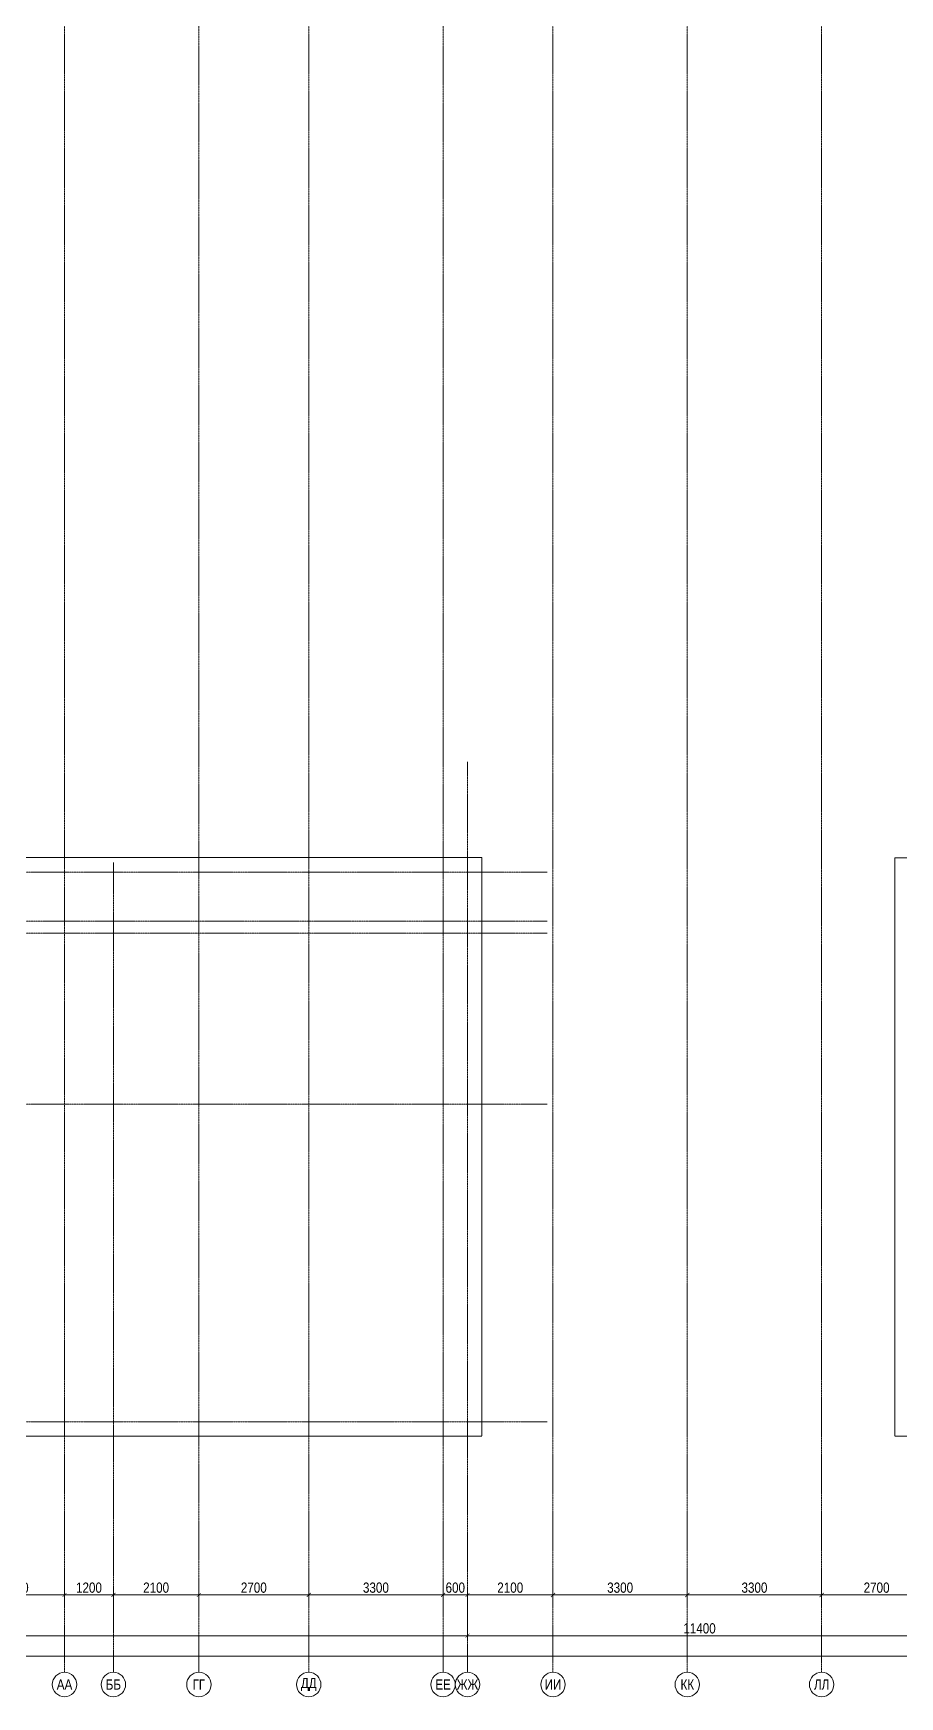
# Model space of a CAD drawing. Header units: millimetres. Extents: x -65509 to 912790, y 446 to 713294.
# Drawn here: x 181755 to 203042, y 551006 to 591868 of the extents above; entities that cross this region are included whole.
import ezdxf
from ezdxf.enums import TextEntityAlignment as Align

# ---------------------------------------------------------------- set-up
doc = ezdxf.new("R2010")
doc.units = ezdxf.units.MM
doc.linetypes.add('CENTER2', pattern=[28.575, 19.05, -3.175, 3.175, -3.175])
doc.linetypes.add('DASHED', pattern=[19.05, 12.7, -6.35])
doc.layers.get('Defpoints').update_dxf_attribs({"color": 250})
doc.layers.add('АР_Делит', color=250, linetype='Continuous', lineweight=0, plot=False)
doc.layers.add('РД_Оси_100', color=250, linetype='Continuous', lineweight=0)
doc.layers.add('РД_Оси_размер', color=250, linetype='Continuous', lineweight=0)
doc.styles.add('style1', font='ARIALN.TTF')
doc.styles.add('ккк', font='isocpeur.ttf', dxfattribs={"width": 0.85, "oblique": 15})
doc.dimstyles.new('Dim100_ареал', dxfattribs={"dimscale": 100, "dimtxt": 2.5, "dimasz": 1, "dimexe": 1, "dimexo": 1, "dimgap": 0.5, "dimtad": 1, "dimzin": 12, "dimdsep": 46, "dimtxsty": 'style1', "dimblk": 'ARCHTICK', "dimcen": 1, "dimdle": 1, "dimclrd": 256, "dimclre": 256, "dimaunit": 1, "dimadec": 0, "dimazin": 3, "dimtfac": 1, "dimtmove": 1, "dimatfit": 3, "dimldrblk": 'OPEN30', "dimfxl": 4, "dimfxlon": 1, "dimtolj": 1, "dimtzin": 0, "dimlwd": 9, "dimlwe": 9, "dimarcsym": 0})

# ---------------------------------------------------------------- blocks, each defined once
blk = doc.blocks.new('A-iden')
at = {"linetype": 'Continuous', "lineweight": 5}
blk.add_circle((0, -4), 3, dxfattribs=at)
at = {"color": 0, "linetype": 'Continuous', "lineweight": 20, "style": 'ккк', "width": 0.85}
blk.add_attdef('ID', text='', height=8, dxfattribs=at).set_placement((0.31, -3.85), align=Align.MIDDLE_CENTER)
blk = doc.blocks.new('_ArchTick')
at = {"color": 0, "linetype": 'ByBlock', "const_width": 0.15}
blk.add_lwpolyline([(-0.5, -0.5), (0.5, 0.5)], dxfattribs=at)
blk = doc.blocks.new('*D313')
at = {"layer": 'Defpoints', "color": 0, "transparency": 16777216}
for p in [(70800, -3255), (73200, -3255), (73200, -4255)]:
    blk.add_point(p, dxfattribs=at)
at = {"layer": 'РД_Оси_размер', "color": 0, "lineweight": 5, "transparency": 16777216}
for p, q in [((70800, -4055), (70800, -4355)), ((73200, -4055), (73200, -4355)), ((70700, -4255), (73300, -4255))]:
    blk.add_line(p, q, dxfattribs=at)
at = {"layer": 'РД_Оси_размер', "color": 0, "lineweight": 5, "transparency": 16777216, "xscale": 100, "yscale": 100, "zscale": 100, "rotation": 180}
blk.add_blockref('_ArchTick', (70800, -4255), dxfattribs=at)
at = {"layer": 'РД_Оси_размер', "color": 0, "lineweight": 5, "transparency": 16777216, "xscale": 100, "yscale": 100, "zscale": 100}
blk.add_blockref('_ArchTick', (73200, -4255), dxfattribs=at)
at = {"layer": 'РД_Оси_размер', "color": 0, "transparency": 16777216, "insert": (72000, -4077), "char_height": 250, "attachment_point": 5, "style": 'style1'}
blk.add_mtext('\\A1;2400', dxfattribs=at)
blk = doc.blocks.new('_Open30')
at = {"color": 0, "linetype": 'ByBlock', "lineweight": -2}
for p, q in [((-1, 0.27), (0, 0)), ((0, 0), (-1, -0.27)), ((0, 0), (-1, 0))]:
    blk.add_line(p, q, dxfattribs=at)
blk = doc.blocks.new('*D314')
at = {"layer": 'Defpoints', "color": 0, "transparency": 16777216}
for p in [(73200, -3255), (74400, -3255), (74400, -4255)]:
    blk.add_point(p, dxfattribs=at)
at = {"layer": 'РД_Оси_размер', "color": 0, "lineweight": 5, "transparency": 16777216}
for p, q in [((73200, -4055), (73200, -4355)), ((74400, -4055), (74400, -4355)), ((73100, -4255), (74500, -4255))]:
    blk.add_line(p, q, dxfattribs=at)
at = {"layer": 'РД_Оси_размер', "color": 0, "lineweight": 5, "transparency": 16777216, "xscale": 100, "yscale": 100, "zscale": 100, "rotation": 180}
blk.add_blockref('_ArchTick', (73200, -4255), dxfattribs=at)
at = {"layer": 'РД_Оси_размер', "color": 0, "lineweight": 5, "transparency": 16777216, "xscale": 100, "yscale": 100, "zscale": 100}
blk.add_blockref('_ArchTick', (74400, -4255), dxfattribs=at)
at = {"layer": 'РД_Оси_размер', "color": 0, "transparency": 16777216, "insert": (73800, -4077), "char_height": 250, "attachment_point": 5, "style": 'style1'}
blk.add_mtext('\\A1;1200', dxfattribs=at)
blk = doc.blocks.new('*D315')
at = {"layer": 'Defpoints', "color": 0, "transparency": 16777216}
for p in [(74400, -3255), (76500, -3255), (76500, -4255)]:
    blk.add_point(p, dxfattribs=at)
at = {"layer": 'РД_Оси_размер', "color": 0, "lineweight": 5, "transparency": 16777216}
for p, q in [((74400, -4055), (74400, -4355)), ((76500, -4055), (76500, -4355)), ((74300, -4255), (76600, -4255))]:
    blk.add_line(p, q, dxfattribs=at)
at = {"layer": 'РД_Оси_размер', "color": 0, "lineweight": 5, "transparency": 16777216, "xscale": 100, "yscale": 100, "zscale": 100, "rotation": 180}
blk.add_blockref('_ArchTick', (74400, -4255), dxfattribs=at)
at = {"layer": 'РД_Оси_размер', "color": 0, "lineweight": 5, "transparency": 16777216, "xscale": 100, "yscale": 100, "zscale": 100}
blk.add_blockref('_ArchTick', (76500, -4255), dxfattribs=at)
at = {"layer": 'РД_Оси_размер', "color": 0, "transparency": 16777216, "insert": (75450, -4077), "char_height": 250, "attachment_point": 5, "style": 'style1'}
blk.add_mtext('\\A1;2100', dxfattribs=at)
blk = doc.blocks.new('*D316')
at = {"layer": 'Defpoints', "color": 0, "transparency": 16777216}
for p in [(76500, -3255), (79200, -3255), (79200, -4255)]:
    blk.add_point(p, dxfattribs=at)
at = {"layer": 'РД_Оси_размер', "color": 0, "lineweight": 5, "transparency": 16777216}
for p, q in [((76500, -4055), (76500, -4355)), ((79200, -4055), (79200, -4355)), ((76400, -4255), (79300, -4255))]:
    blk.add_line(p, q, dxfattribs=at)
at = {"layer": 'РД_Оси_размер', "color": 0, "lineweight": 5, "transparency": 16777216, "xscale": 100, "yscale": 100, "zscale": 100, "rotation": 180}
blk.add_blockref('_ArchTick', (76500, -4255), dxfattribs=at)
at = {"layer": 'РД_Оси_размер', "color": 0, "lineweight": 5, "transparency": 16777216, "xscale": 100, "yscale": 100, "zscale": 100}
blk.add_blockref('_ArchTick', (79200, -4255), dxfattribs=at)
at = {"layer": 'РД_Оси_размер', "color": 0, "transparency": 16777216, "insert": (77850, -4077), "char_height": 250, "attachment_point": 5, "style": 'style1'}
blk.add_mtext('\\A1;2700', dxfattribs=at)
blk = doc.blocks.new('*D317')
at = {"layer": 'Defpoints', "color": 0, "transparency": 16777216}
for p in [(79200, -3255), (82500, -3255), (82500, -4255)]:
    blk.add_point(p, dxfattribs=at)
at = {"layer": 'РД_Оси_размер', "color": 0, "lineweight": 5, "transparency": 16777216}
for p, q in [((79200, -4055), (79200, -4355)), ((82500, -4055), (82500, -4355)), ((79100, -4255), (82600, -4255))]:
    blk.add_line(p, q, dxfattribs=at)
at = {"layer": 'РД_Оси_размер', "color": 0, "lineweight": 5, "transparency": 16777216, "xscale": 100, "yscale": 100, "zscale": 100, "rotation": 180}
blk.add_blockref('_ArchTick', (79200, -4255), dxfattribs=at)
at = {"layer": 'РД_Оси_размер', "color": 0, "lineweight": 5, "transparency": 16777216, "xscale": 100, "yscale": 100, "zscale": 100}
blk.add_blockref('_ArchTick', (82500, -4255), dxfattribs=at)
at = {"layer": 'РД_Оси_размер', "color": 0, "transparency": 16777216, "insert": (80850, -4077), "char_height": 250, "attachment_point": 5, "style": 'style1'}
blk.add_mtext('\\A1;3300', dxfattribs=at)
blk = doc.blocks.new('*D318')
at = {"layer": 'Defpoints', "color": 0, "transparency": 16777216}
for p in [(82500, -3255), (83100, -3255), (83100, -4255)]:
    blk.add_point(p, dxfattribs=at)
at = {"layer": 'РД_Оси_размер', "color": 0, "lineweight": 5, "transparency": 16777216}
for p, q in [((82500, -4055), (82500, -4355)), ((83100, -4055), (83100, -4355)), ((82400, -4255), (83200, -4255))]:
    blk.add_line(p, q, dxfattribs=at)
at = {"layer": 'РД_Оси_размер', "color": 0, "lineweight": 5, "transparency": 16777216, "xscale": 100, "yscale": 100, "zscale": 100, "rotation": 180}
blk.add_blockref('_ArchTick', (82500, -4255), dxfattribs=at)
at = {"layer": 'РД_Оси_размер', "color": 0, "lineweight": 5, "transparency": 16777216, "xscale": 100, "yscale": 100, "zscale": 100}
blk.add_blockref('_ArchTick', (83100, -4255), dxfattribs=at)
at = {"layer": 'РД_Оси_размер', "color": 0, "transparency": 16777216, "insert": (82800, -4077), "char_height": 250, "attachment_point": 5, "style": 'style1'}
blk.add_mtext('\\A1;600', dxfattribs=at)
blk = doc.blocks.new('*D319')
at = {"layer": 'Defpoints', "color": 0, "transparency": 16777216}
for p in [(83100, -3255), (85200, -3255), (85200, -4255)]:
    blk.add_point(p, dxfattribs=at)
at = {"layer": 'РД_Оси_размер', "color": 0, "lineweight": 5, "transparency": 16777216}
for p, q in [((83100, -4055), (83100, -4355)), ((85200, -4055), (85200, -4355)), ((83000, -4255), (85300, -4255))]:
    blk.add_line(p, q, dxfattribs=at)
at = {"layer": 'РД_Оси_размер', "color": 0, "lineweight": 5, "transparency": 16777216, "xscale": 100, "yscale": 100, "zscale": 100, "rotation": 180}
blk.add_blockref('_ArchTick', (83100, -4255), dxfattribs=at)
at = {"layer": 'РД_Оси_размер', "color": 0, "lineweight": 5, "transparency": 16777216, "xscale": 100, "yscale": 100, "zscale": 100}
blk.add_blockref('_ArchTick', (85200, -4255), dxfattribs=at)
at = {"layer": 'РД_Оси_размер', "color": 0, "transparency": 16777216, "insert": (84150, -4077), "char_height": 250, "attachment_point": 5, "style": 'style1'}
blk.add_mtext('\\A1;2100', dxfattribs=at)
blk = doc.blocks.new('*D320')
at = {"layer": 'Defpoints', "color": 0, "transparency": 16777216}
for p in [(85200, -3255), (88500, -3255), (88500, -4255)]:
    blk.add_point(p, dxfattribs=at)
at = {"layer": 'РД_Оси_размер', "color": 0, "lineweight": 5, "transparency": 16777216}
for p, q in [((85200, -4055), (85200, -4355)), ((88500, -4055), (88500, -4355)), ((85100, -4255), (88600, -4255))]:
    blk.add_line(p, q, dxfattribs=at)
at = {"layer": 'РД_Оси_размер', "color": 0, "lineweight": 5, "transparency": 16777216, "xscale": 100, "yscale": 100, "zscale": 100, "rotation": 180}
blk.add_blockref('_ArchTick', (85200, -4255), dxfattribs=at)
at = {"layer": 'РД_Оси_размер', "color": 0, "lineweight": 5, "transparency": 16777216, "xscale": 100, "yscale": 100, "zscale": 100}
blk.add_blockref('_ArchTick', (88500, -4255), dxfattribs=at)
at = {"layer": 'РД_Оси_размер', "color": 0, "transparency": 16777216, "insert": (86850, -4077), "char_height": 250, "attachment_point": 5, "style": 'style1'}
blk.add_mtext('\\A1;3300', dxfattribs=at)
blk = doc.blocks.new('*D321')
at = {"layer": 'Defpoints', "color": 0, "transparency": 16777216}
for p in [(88500, -3255), (91800, -3255), (91800, -4255)]:
    blk.add_point(p, dxfattribs=at)
at = {"layer": 'РД_Оси_размер', "color": 0, "lineweight": 5, "transparency": 16777216}
for p, q in [((88500, -4055), (88500, -4355)), ((91800, -4055), (91800, -4355)), ((88400, -4255), (91900, -4255))]:
    blk.add_line(p, q, dxfattribs=at)
at = {"layer": 'РД_Оси_размер', "color": 0, "lineweight": 5, "transparency": 16777216, "xscale": 100, "yscale": 100, "zscale": 100, "rotation": 180}
blk.add_blockref('_ArchTick', (88500, -4255), dxfattribs=at)
at = {"layer": 'РД_Оси_размер', "color": 0, "lineweight": 5, "transparency": 16777216, "xscale": 100, "yscale": 100, "zscale": 100}
blk.add_blockref('_ArchTick', (91800, -4255), dxfattribs=at)
at = {"layer": 'РД_Оси_размер', "color": 0, "transparency": 16777216, "insert": (90150, -4077), "char_height": 250, "attachment_point": 5, "style": 'style1'}
blk.add_mtext('\\A1;3300', dxfattribs=at)
blk = doc.blocks.new('*D322')
at = {"layer": 'Defpoints', "color": 0, "transparency": 16777216}
for p in [(91800, -3255), (94500, -3255), (94500, -4255)]:
    blk.add_point(p, dxfattribs=at)
at = {"layer": 'РД_Оси_размер', "color": 0, "lineweight": 5, "transparency": 16777216}
for p, q in [((91800, -4055), (91800, -4355)), ((94500, -4055), (94500, -4355)), ((91700, -4255), (94600, -4255))]:
    blk.add_line(p, q, dxfattribs=at)
at = {"layer": 'РД_Оси_размер', "color": 0, "lineweight": 5, "transparency": 16777216, "xscale": 100, "yscale": 100, "zscale": 100, "rotation": 180}
blk.add_blockref('_ArchTick', (91800, -4255), dxfattribs=at)
at = {"layer": 'РД_Оси_размер', "color": 0, "lineweight": 5, "transparency": 16777216, "xscale": 100, "yscale": 100, "zscale": 100}
blk.add_blockref('_ArchTick', (94500, -4255), dxfattribs=at)
at = {"layer": 'РД_Оси_размер', "color": 0, "transparency": 16777216, "insert": (93150, -4077), "char_height": 250, "attachment_point": 5, "style": 'style1'}
blk.add_mtext('\\A1;2700', dxfattribs=at)
blk = doc.blocks.new('*D204')
at = {"layer": 'Defpoints', "color": 0, "transparency": 16777216}
for p in [(0, -3255), (114600, -3255), (114600, -5755)]:
    blk.add_point(p, dxfattribs=at)
at = {"layer": 'РД_Оси_размер', "color": 0, "lineweight": 5, "transparency": 16777216}
for p, q in [((0, -5555), (0, -5855)), ((114600, -5555), (114600, -5855)), ((-100, -5755), (114700, -5755))]:
    blk.add_line(p, q, dxfattribs=at)
at = {"layer": 'РД_Оси_размер', "color": 0, "lineweight": 5, "transparency": 16777216, "xscale": 100, "yscale": 100, "zscale": 100, "rotation": 180}
blk.add_blockref('_ArchTick', (0, -5755), dxfattribs=at)
at = {"layer": 'РД_Оси_размер', "color": 0, "lineweight": 5, "transparency": 16777216, "xscale": 100, "yscale": 100, "zscale": 100}
blk.add_blockref('_ArchTick', (114600, -5755), dxfattribs=at)
at = {"layer": 'РД_Оси_размер', "color": 0, "transparency": 16777216, "insert": (57300, -5577), "char_height": 250, "attachment_point": 5, "style": 'style1'}
blk.add_mtext('\\A1;114600', dxfattribs=at)
blk = doc.blocks.new('*D220')
at = {"layer": 'Defpoints', "color": 0, "transparency": 16777216}
for p in [(45600, -3255), (83100, -3255), (83100, -5255)]:
    blk.add_point(p, dxfattribs=at)
at = {"layer": 'РД_Оси_размер', "color": 0, "lineweight": 5, "transparency": 16777216}
for p, q in [((45500, -5255), (83200, -5255)), ((45600, -5055), (45600, -5355)), ((83100, -5055), (83100, -5355))]:
    blk.add_line(p, q, dxfattribs=at)
at = {"layer": 'РД_Оси_размер', "color": 0, "lineweight": 5, "transparency": 16777216, "xscale": 100, "yscale": 100, "zscale": 100, "rotation": 180}
blk.add_blockref('_ArchTick', (45600, -5255), dxfattribs=at)
at = {"layer": 'РД_Оси_размер', "color": 0, "lineweight": 5, "transparency": 16777216, "xscale": 100, "yscale": 100, "zscale": 100}
blk.add_blockref('_ArchTick', (83100, -5255), dxfattribs=at)
at = {"layer": 'РД_Оси_размер', "color": 0, "transparency": 16777216, "insert": (64350, -5077), "char_height": 250, "attachment_point": 5, "style": 'style1'}
blk.add_mtext('\\A1;37500', dxfattribs=at)
blk = doc.blocks.new('*D221')
at = {"layer": 'Defpoints', "color": 0, "transparency": 16777216}
for p in [(83100, -3255), (94500, -3255), (94500, -5255)]:
    blk.add_point(p, dxfattribs=at)
at = {"layer": 'РД_Оси_размер', "color": 0, "lineweight": 5, "transparency": 16777216}
for p, q in [((83000, -5255), (94600, -5255)), ((83100, -5055), (83100, -5355)), ((94500, -5055), (94500, -5355))]:
    blk.add_line(p, q, dxfattribs=at)
at = {"layer": 'РД_Оси_размер', "color": 0, "lineweight": 5, "transparency": 16777216, "xscale": 100, "yscale": 100, "zscale": 100, "rotation": 180}
blk.add_blockref('_ArchTick', (83100, -5255), dxfattribs=at)
at = {"layer": 'РД_Оси_размер', "color": 0, "lineweight": 5, "transparency": 16777216, "xscale": 100, "yscale": 100, "zscale": 100}
blk.add_blockref('_ArchTick', (94500, -5255), dxfattribs=at)
at = {"layer": 'РД_Оси_размер', "color": 0, "transparency": 16777216, "insert": (88800, -5077), "char_height": 250, "attachment_point": 5, "style": 'style1'}
blk.add_mtext('\\A1;11400', dxfattribs=at)
blk = doc.blocks.new('СОШ_2200_АР_ОСИ_М100_28.05.24')
at = {"layer": 'АР_Делит', "color": 5, "linetype": 'DASHED'}
blk.add_lwpolyline([(114955, 135155), (114955, -355), (93595.036, -355), (93595.036, 13855), (94145, 13855), (94145, 68320), (66055, 68320), (66055, 13857.73), (83455, 13857.73), (83455, -355), (45245, -355), (45245, 13145), (44695, 13145), (44695, 26755), (45245, 26755), (45245, 68320), (20455, 68320), (20455, 26755), (27955, 26755), (27955, 13145), (-355, 13145), (-355, 100855)], dxfattribs=at)
at = {"layer": 'РД_Оси_100', "linetype": 'CENTER2'}
for p, q in [((73200, -6155), (73200, 139938.679)), ((79200, -6155), (79200, 139938.679)), ((85200, -6155), (85200, 139938.679)), ((88500, -6155), (88500, 139938.679)), ((91800, -6155), (91800, 139938.679)), ((33000, 13500), (85055, 13500)), ((33000, 7800), (85055, 7800)), ((33000, 0), (85055, 0))]:
    blk.add_line(p, q, dxfattribs=at)
for points in [[(76500, 139938.679), (76500, -6155)], [(82500, 139938.679), (82500, -6155)], [(83100, 16208.195), (83100, -6155)], [(74400, 13738.107), (74400, -6155)], [(85055, 12300), (33500, 12300), (33000, 12450)], [(85055, 12000), (33500, 12000), (33000, 11850)]]:
    blk.add_lwpolyline(points, dxfattribs=at)
at = {"layer": 'РД_Оси_100', "color": 0}
ref = blk.add_blockref('A-iden', (73200, -6054.999), dxfattribs=dict(at, xscale=100, yscale=100, zscale=100))
ref.add_attrib('ID', 'АА', dxfattribs={"layer": '0', "linetype": 'Continuous', "height": 250, "style": 'style1'}).set_placement((73200, -6454.999), align=Align.MIDDLE)
ref = blk.add_blockref('A-iden', (74400.734, -6054.999), dxfattribs=dict(at, xscale=100, yscale=100, zscale=100))
ref.add_attrib('ID', 'ББ', dxfattribs={"layer": '0', "linetype": 'Continuous', "height": 250, "style": 'style1'}).set_placement((74400.734, -6454.999), align=Align.MIDDLE)
ref = blk.add_blockref('A-iden', (76500.734, -6054.999), dxfattribs=dict(at, xscale=100, yscale=100, zscale=100))
ref.add_attrib('ID', 'ГГ', dxfattribs={"layer": '0', "linetype": 'Continuous', "height": 250, "style": 'style1'}).set_placement((76500.734, -6454.999), align=Align.MIDDLE)
ref = blk.add_blockref('A-iden', (79200, -6054.999), dxfattribs=dict(at, xscale=100, yscale=100, zscale=100))
ref.add_attrib('ID', 'ДД', dxfattribs={"layer": '0', "linetype": 'Continuous', "height": 250, "style": 'style1'}).set_placement((79200, -6454.999), align=Align.MIDDLE)
ref = blk.add_blockref('A-iden', (82499.266, -6054.999), dxfattribs=dict(at, xscale=100, yscale=100, zscale=100))
ref.add_attrib('ID', 'ЕЕ', dxfattribs={"layer": '0', "linetype": 'Continuous', "height": 250, "style": 'style1'}).set_placement((82499.266, -6454.999), align=Align.MIDDLE)
ref = blk.add_blockref('A-iden', (83100.734, -6054.999), dxfattribs=dict(at, xscale=100, yscale=100, zscale=100))
ref.add_attrib('ID', 'ЖЖ', dxfattribs={"layer": '0', "linetype": 'Continuous', "height": 250, "style": 'style1'}).set_placement((83100.734, -6454.999), align=Align.MIDDLE)
ref = blk.add_blockref('A-iden', (85200.734, -6054.999), dxfattribs=dict(at, xscale=100, yscale=100, zscale=100))
ref.add_attrib('ID', 'ИИ', dxfattribs={"layer": '0', "linetype": 'Continuous', "height": 250, "style": 'style1'}).set_placement((85200.734, -6454.999), align=Align.MIDDLE)
ref = blk.add_blockref('A-iden', (88500, -6054.999), dxfattribs=dict(at, xscale=100, yscale=100, zscale=100))
ref.add_attrib('ID', 'КК', dxfattribs={"layer": '0', "linetype": 'Continuous', "height": 250, "style": 'style1'}).set_placement((88500, -6454.999), align=Align.MIDDLE)
ref = blk.add_blockref('A-iden', (91800, -6054.999), dxfattribs=dict(at, xscale=100, yscale=100, zscale=100))
ref.add_attrib('ID', 'ЛЛ', dxfattribs={"layer": '0', "linetype": 'Continuous', "height": 250, "style": 'style1'}).set_placement((91800, -6454.999), align=Align.MIDDLE)
at = {"layer": 'РД_Оси_размер'}
for base, p1, p2, picture, middle in [((114600, -5755), (0, -3255), (114600, -3255), '*D204', (57300, -5577.357)), ((83100, -5255), (45600, -3255), (83100, -3255), '*D220', (64350, -5077.357)), ((73200, -4255), (70800, -3255), (73200, -3255), '*D313', (72000, -4077.357)), ((74400, -4255), (73200, -3255), (74400, -3255), '*D314', (73800, -4077.357)), ((76500, -4255), (74400, -3255), (76500, -3255), '*D315', (75450, -4077.357)), ((79200, -4255), (76500, -3255), (79200, -3255), '*D316', (77850, -4077.357)), ((82500, -4255), (79200, -3255), (82500, -3255), '*D317', (80850, -4077.357)), ((83100, -4255), (82500, -3255), (83100, -3255), '*D318', (82800, -4077.357)), ((85200, -4255), (83100, -3255), (85200, -3255), '*D319', (84150, -4077.357)), ((94500, -5255), (83100, -3255), (94500, -3255), '*D221', (88800, -5077.357)), ((88500, -4255), (85200, -3255), (88500, -3255), '*D320', (86850, -4077.357)), ((91800, -4255), (88500, -3255), (91800, -3255), '*D321', (90150, -4077.357)), ((94500, -4255), (91800, -3255), (94500, -3255), '*D322', (93150, -4077.357))]:
    dim = blk.add_linear_dim(base=base, p1=p1, p2=p2, dimstyle='Dim100_ареал', dxfattribs=at)
    dim.commit()
    dim.dimension.update_dxf_attribs({"geometry": picture, "text_midpoint": middle})

msp = doc.modelspace()

# ---------------------------------------------------------------- block references
at = {"layer": 'РД_Оси_100'}
msp.add_blockref('СОШ_2200_АР_ОСИ_М100_28.05.24', (109322.589, 557760.764), dxfattribs=at)

doc.saveas('drawing.dxf')
